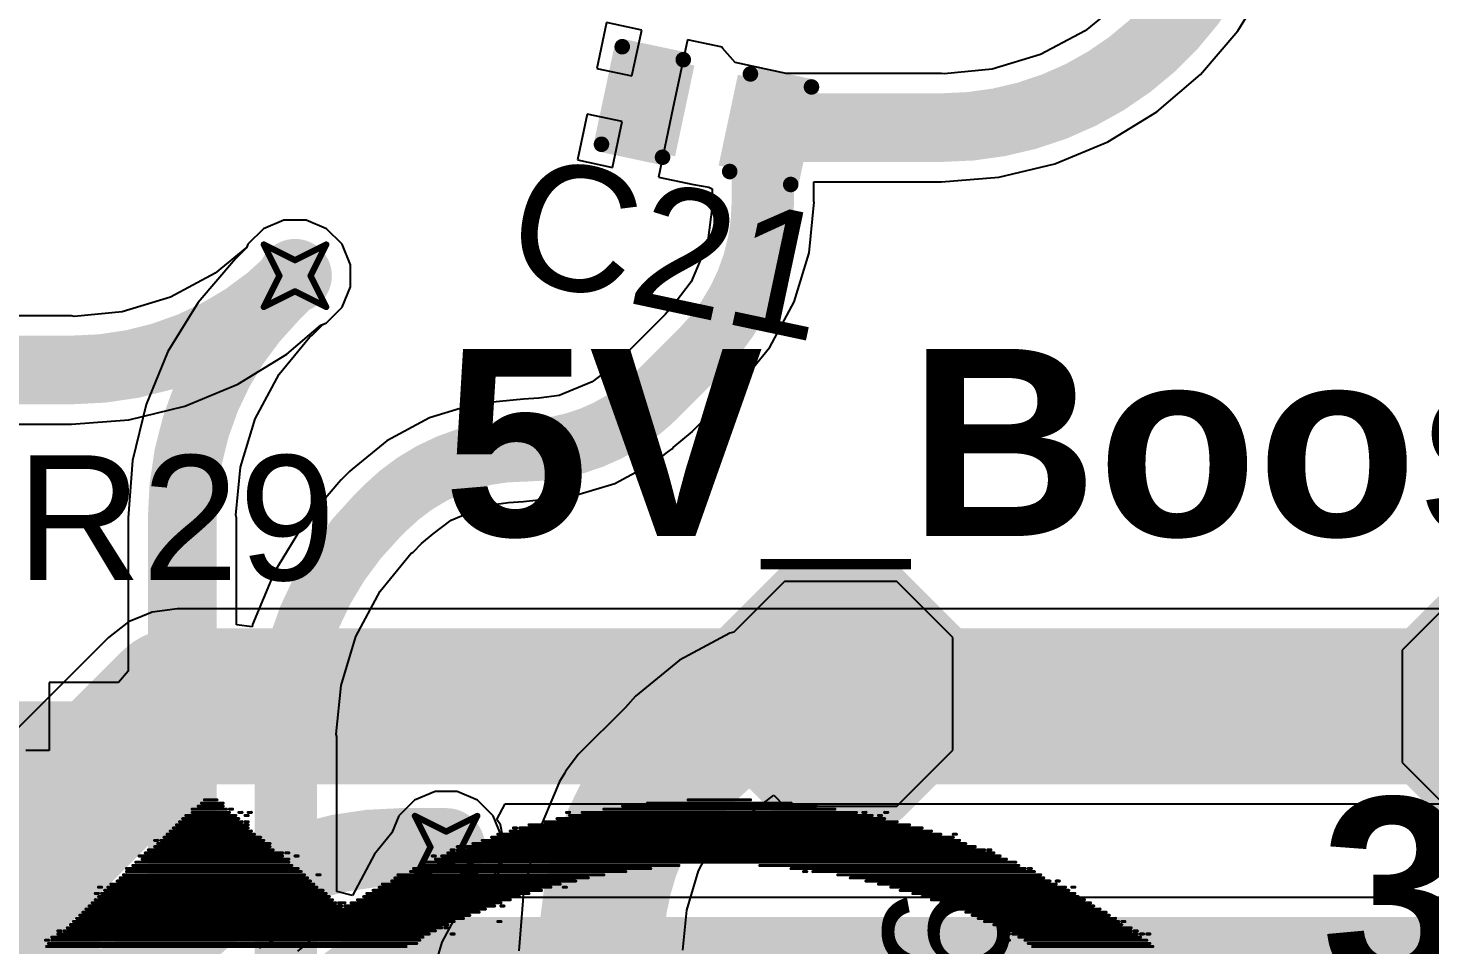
# Model space of a CAD drawing. Header units: inches. Extents: x -5 to 426, y -53 to 116.
# Drawn here: x 26.72 to 38.13, y -3.6 to 3.87 of the extents above; entities that cross this region are included whole.
import ezdxf

# ---------------------------------------------------------------- set-up
doc = ezdxf.new("R2010")
doc.units = ezdxf.units.IN
for name, color, linetype in [('Board Outline', 216, 'Continuous'), ('Bottom Layer', 5, 'Continuous'), ('Bottom Overlay', 54, 'Continuous'), ('Drill Drawing', 1, 'Continuous'), ('Top Layer', 1, 'Continuous'), ('Top Overlay', 2, 'Continuous'), ('Top Paste', 8, 'Continuous'), ('Top Solder', 216, 'Continuous'), ('Via Holes', 16, 'Continuous')]:
    doc.layers.add(name, color=color, linetype=linetype)
doc.styles.add('Arial', font='', dxfattribs={"height": 0.2})
doc.styles.add('Arial_Bold', font='', dxfattribs={"height": 0.2})
doc.styles.get('Arial').set_extended_font_data('Arial')
doc.styles.get('Arial_Bold').set_extended_font_data('Arial', bold=True)

# ---------------------------------------------------------------- blocks, each defined once
blk = doc.blocks.new('T__________47')
at = {"layer": 'Top Layer'}
blk.add_hatch(color=1, dxfattribs=at).paths.add_polyline_path([(0.381, 0.762), (-0.381, 0.762), (-0.762, 0.381), (-0.762, -0.381), (-0.381, -0.762), (0.381, -0.762), (0.762, -0.381), (0.762, 0.381)])
at = {"layer": 'Top Paste'}
blk.add_hatch(color=8, dxfattribs=at).paths.add_polyline_path([(0.381, 0.762), (-0.381, 0.762), (-0.762, 0.381), (-0.762, -0.381), (-0.381, -0.762), (0.381, -0.762), (0.762, -0.381), (0.762, 0.381)])
at = {"layer": 'Top Solder'}
blk.add_hatch(color=216, dxfattribs=at).paths.add_polyline_path([(0.432, 0.864), (-0.432, 0.864), (-0.864, 0.432), (-0.864, -0.432), (-0.432, -0.864), (0.432, -0.864), (0.864, -0.432), (0.864, 0.432)])
at = {"layer": 'Top Overlay', "const_width": 0.2}
for points in [[(-0.94, 0.432), (-0.432, 0.94)], [(0.432, 0.94), (-0.432, 0.94)], [(0.432, 0.94), (-0.432, 0.94)], [(0.94, 0.432), (0.432, 0.94)], [(-0.94, -0.432), (-0.94, 0.432)], [(0.94, -0.432), (0.94, 0.432)], [(-0.432, -0.94), (-0.94, -0.432)], [(0.432, -0.94), (0.94, -0.432)], [(0.432, -0.94), (-0.432, -0.94)], [(0.432, -0.94), (-0.432, -0.94)]]:
    blk.add_lwpolyline(points, dxfattribs=at)
at = {"layer": 'Top Overlay', "const_width": 0.1}
for points in [[(-0.482, 0.94, 1), (-0.382, 0.94, 1)], [(-0.482, 0.94, 1), (-0.382, 0.94, 1)], [(-0.482, 0.94, 1), (-0.382, 0.94, 1)], [(0.382, 0.94, 1), (0.482, 0.94, 1)], [(0.382, 0.94, 1), (0.482, 0.94, 1)], [(0.382, 0.94, 1), (0.482, 0.94, 1)], [(-0.99, 0.432, 1), (-0.89, 0.432, 1)], [(-0.99, 0.432, 1), (-0.89, 0.432, 1)], [(0.89, 0.432, 1), (0.99, 0.432, 1)], [(0.89, 0.432, 1), (0.99, 0.432, 1)], [(-0.99, -0.432, 1), (-0.89, -0.432, 1)], [(-0.99, -0.432, 1), (-0.89, -0.432, 1)], [(0.89, -0.432, 1), (0.99, -0.432, 1)], [(0.89, -0.432, 1), (0.99, -0.432, 1)], [(-0.482, -0.94, 1), (-0.382, -0.94, 1)], [(-0.482, -0.94, 1), (-0.382, -0.94, 1)], [(-0.482, -0.94, 1), (-0.382, -0.94, 1)], [(0.382, -0.94, 1), (0.482, -0.94, 1)], [(0.382, -0.94, 1), (0.482, -0.94, 1)], [(0.382, -0.94, 1), (0.482, -0.94, 1)]]:
    blk.add_lwpolyline(points, format="xyb", close=True, dxfattribs=at)
blk = doc.blocks.new('T__________57')
at = {"layer": 'Top Layer'}
blk.add_hatch(color=1, dxfattribs=at).paths.add_polyline_path([(0.381, 0.762), (-0.381, 0.762), (-0.762, 0.381), (-0.762, -0.381), (-0.381, -0.762), (0.381, -0.762), (0.762, -0.381), (0.762, 0.381)])
at = {"layer": 'Top Paste'}
blk.add_hatch(color=8, dxfattribs=at).paths.add_polyline_path([(0.381, 0.762), (-0.381, 0.762), (-0.762, 0.381), (-0.762, -0.381), (-0.381, -0.762), (0.381, -0.762), (0.762, -0.381), (0.762, 0.381)])
at = {"layer": 'Top Solder'}
blk.add_hatch(color=216, dxfattribs=at).paths.add_polyline_path([(0.432, 0.864), (-0.432, 0.864), (-0.864, 0.432), (-0.864, -0.432), (-0.432, -0.864), (0.432, -0.864), (0.864, -0.432), (0.864, 0.432)])
at = {"layer": 'Top Overlay', "const_width": 0.2}
for points in [[(-0.94, 0.432), (-0.432, 0.94)], [(0.432, 0.94), (-0.432, 0.94)], [(0.432, 0.94), (-0.432, 0.94)], [(0.94, 0.432), (0.432, 0.94)], [(-0.94, -0.432), (-0.94, 0.432)], [(0.94, -0.432), (0.94, 0.432)], [(-0.432, -0.94), (-0.94, -0.432)], [(0.432, -0.94), (0.94, -0.432)], [(0.432, -0.94), (-0.432, -0.94)], [(0.432, -0.94), (-0.432, -0.94)]]:
    blk.add_lwpolyline(points, dxfattribs=at)
at = {"layer": 'Top Overlay', "const_width": 0.1}
for points in [[(-0.482, 0.94, 1), (-0.382, 0.94, 1)], [(-0.482, 0.94, 1), (-0.382, 0.94, 1)], [(-0.482, 0.94, 1), (-0.382, 0.94, 1)], [(0.382, 0.94, 1), (0.482, 0.94, 1)], [(0.382, 0.94, 1), (0.482, 0.94, 1)], [(0.382, 0.94, 1), (0.482, 0.94, 1)], [(-0.99, 0.432, 1), (-0.89, 0.432, 1)], [(-0.99, 0.432, 1), (-0.89, 0.432, 1)], [(0.89, 0.432, 1), (0.99, 0.432, 1)], [(0.89, 0.432, 1), (0.99, 0.432, 1)], [(-0.99, -0.432, 1), (-0.89, -0.432, 1)], [(-0.99, -0.432, 1), (-0.89, -0.432, 1)], [(0.89, -0.432, 1), (0.99, -0.432, 1)], [(0.89, -0.432, 1), (0.99, -0.432, 1)], [(-0.482, -0.94, 1), (-0.382, -0.94, 1)], [(-0.482, -0.94, 1), (-0.382, -0.94, 1)], [(-0.482, -0.94, 1), (-0.382, -0.94, 1)], [(0.382, -0.94, 1), (0.482, -0.94, 1)], [(0.382, -0.94, 1), (0.482, -0.94, 1)], [(0.382, -0.94, 1), (0.482, -0.94, 1)]]:
    blk.add_lwpolyline(points, format="xyb", close=True, dxfattribs=at)
blk = doc.blocks.new('TSOT_23_6_73')
at = {"layer": 'Top Layer'}
for points in [[(-1.7, 1.25), (-0.7, 1.25), (-0.7, 0.65), (-1.7, 0.65)], [(0.7, 1.25), (1.7, 1.25), (1.7, 0.65), (0.7, 0.65)], [(-1.7, 0.3), (-0.7, 0.3), (-0.7, -0.3), (-1.7, -0.3)], [(0.7, 0.3), (1.7, 0.3), (1.7, -0.3), (0.7, -0.3)], [(-1.7, -0.65), (-0.7, -0.65), (-0.7, -1.25), (-1.7, -1.25)], [(0.7, -0.65), (1.7, -0.65), (1.7, -1.25), (0.7, -1.25)]]:
    blk.add_hatch(color=1, dxfattribs=at).paths.add_polyline_path(points)
at = {"layer": 'Top Paste'}
for points in [[(-1.7, 1.25), (-0.7, 1.25), (-0.7, 0.65), (-1.7, 0.65)], [(0.7, 1.25), (1.7, 1.25), (1.7, 0.65), (0.7, 0.65)], [(-1.7, 0.3), (-0.7, 0.3), (-0.7, -0.3), (-1.7, -0.3)], [(0.7, 0.3), (1.7, 0.3), (1.7, -0.3), (0.7, -0.3)], [(-1.7, -0.65), (-0.7, -0.65), (-0.7, -1.25), (-1.7, -1.25)], [(0.7, -0.65), (1.7, -0.65), (1.7, -1.25), (0.7, -1.25)]]:
    blk.add_hatch(color=8, dxfattribs=at).paths.add_polyline_path(points)
at = {"layer": 'Top Solder'}
for points in [[(-1.802, 1.352), (-0.598, 1.352), (-0.598, 0.548), (-1.802, 0.548)], [(0.598, 1.352), (1.802, 1.352), (1.802, 0.548), (0.598, 0.548)], [(-1.802, 0.402), (-0.598, 0.402), (-0.598, -0.402), (-1.802, -0.402)], [(0.598, 0.402), (1.802, 0.402), (1.802, -0.402), (0.598, -0.402)], [(-1.802, -0.548), (-0.598, -0.548), (-0.598, -1.352), (-1.802, -1.352)], [(0.598, -0.548), (1.802, -0.548), (1.802, -1.352), (0.598, -1.352)]]:
    blk.add_hatch(color=216, dxfattribs=at).paths.add_polyline_path(points)
at = {"layer": 'Top Overlay', "const_width": 0.127}
for points in [[(-0.864, 1.499), (-0.864, 1.372)], [(0.864, 1.499), (-0.864, 1.499)], [(0.864, 1.499), (0.864, 1.372)], [(-1.854, 0.965), (-1.981, 1.092)], [(-1.981, 1.092), (-1.981, 0.838)], [(-1.854, 0.965), (-1.981, 0.838)], [(-0.864, -1.372), (-0.864, -1.499)], [(0.864, -1.372), (0.864, -1.499)], [(0.864, -1.499), (-0.864, -1.499)]]:
    blk.add_lwpolyline(points, dxfattribs=at)
at = {"layer": 'Top Overlay', "const_width": 0.0635}
for points in [[(-0.895, 1.499, 1), (-0.832, 1.499, 1)], [(-0.895, 1.499, 1), (-0.832, 1.499, 1)], [(0.832, 1.499, 1), (0.895, 1.499, 1)], [(0.832, 1.499, 1), (0.895, 1.499, 1)], [(-0.895, 1.372, 1), (-0.832, 1.372, 1)], [(0.832, 1.372, 1), (0.895, 1.372, 1)], [(-2.013, 1.092, 1), (-1.949, 1.092, 1)], [(-2.013, 1.092, 1), (-1.949, 1.092, 1)], [(-1.886, 0.965, 1), (-1.822, 0.965, 1)], [(-1.886, 0.965, 1), (-1.822, 0.965, 1)], [(-2.013, 0.838, 1), (-1.949, 0.838, 1)], [(-2.013, 0.838, 1), (-1.949, 0.838, 1)], [(-0.895, -1.372, 1), (-0.832, -1.372, 1)], [(0.832, -1.372, 1), (0.895, -1.372, 1)], [(-0.895, -1.499, 1), (-0.832, -1.499, 1)], [(-0.895, -1.499, 1), (-0.832, -1.499, 1)], [(0.832, -1.499, 1), (0.895, -1.499, 1)], [(0.832, -1.499, 1), (0.895, -1.499, 1)]]:
    blk.add_lwpolyline(points, format="xyb", close=True, dxfattribs=at)
blk = doc.blocks.new('C___0402_100')
at = {"layer": 'Top Layer'}
for points in [[(-0.699, -0.318), (-0.699, 0.317), (-0.241, 0.317), (-0.241, -0.318)], [(0.241, -0.318), (0.241, 0.317), (0.699, 0.317), (0.699, -0.318)]]:
    blk.add_hatch(color=1, dxfattribs=at).paths.add_polyline_path(points)
at = {"layer": 'Top Paste'}
for points in [[(-0.699, -0.318), (-0.699, 0.317), (-0.241, 0.317), (-0.241, -0.318)], [(0.241, -0.318), (0.241, 0.317), (0.699, 0.317), (0.699, -0.318)]]:
    blk.add_hatch(color=8, dxfattribs=at).paths.add_polyline_path(points)
at = {"layer": 'Top Solder'}
for points in [[(-0.759, -0.378), (-0.759, 0.377), (-0.181, 0.377), (-0.181, -0.378)], [(0.181, -0.378), (0.181, 0.377), (0.759, 0.377), (0.759, -0.378)]]:
    blk.add_hatch(color=216, dxfattribs=at).paths.add_polyline_path(points)
at = {"layer": 'Top Overlay', "const_width": 0.127}
for points in [[(-0.787, 0.406), (-0.787, -0.406)], [(-0.279, 0.406), (-0.787, 0.406)], [(0.787, 0.406), (0.279, 0.406)], [(0.787, 0.406), (0.787, -0.406)], [(-0.279, -0.406), (-0.787, -0.406)], [(0.787, -0.406), (0.279, -0.406)]]:
    blk.add_lwpolyline(points, dxfattribs=at)
at = {"layer": 'Top Overlay', "const_width": 0.0635}
for points in [[(-0.819, 0.406, 1), (-0.756, 0.406, 1)], [(-0.819, 0.406, 1), (-0.756, 0.406, 1)], [(-0.311, 0.406, 1), (-0.248, 0.406, 1)], [(0.248, 0.406, 1), (0.311, 0.406, 1)], [(0.756, 0.406, 1), (0.819, 0.406, 1)], [(0.756, 0.406, 1), (0.819, 0.406, 1)], [(-0.819, -0.406, 1), (-0.756, -0.406, 1)], [(-0.819, -0.406, 1), (-0.756, -0.406, 1)], [(-0.311, -0.406, 1), (-0.248, -0.406, 1)], [(0.248, -0.406, 1), (0.311, -0.406, 1)], [(0.756, -0.406, 1), (0.819, -0.406, 1)], [(0.756, -0.406, 1), (0.819, -0.406, 1)]]:
    blk.add_lwpolyline(points, format="xyb", close=True, dxfattribs=at)

msp = doc.modelspace()

# ---------------------------------------------------------------- hatches: boundary and pattern name
at = {"layer": 'Bottom Layer'}
h = msp.add_hatch(color=5, dxfattribs=at)
edge = h.paths.add_edge_path()
edge.add_arc((28.89, 1.853), 0.3, 0, 360)
h = msp.add_hatch(color=5, dxfattribs=at)
edge = h.paths.add_edge_path()
edge.add_arc((30.12, -2.799), 0.3, 0, 360)
at = {"layer": 'Top Layer'}
h = msp.add_hatch(color=1, dxfattribs=at)
edge = h.paths.add_edge_path()
edge.add_arc((28.89, 1.853), 0.3, 0, 360)
msp.add_hatch(color=1, dxfattribs=at).paths.add_polyline_path([(26.198, -3.263), (27.198, -3.263), (27.198, -1.713), (26.198, -1.713)])
h = msp.add_hatch(color=1, dxfattribs=at)
edge = h.paths.add_edge_path()
edge.add_arc((30.12, -2.799), 0.3, 0, 360)
at = {"layer": 'Via Holes'}
h = msp.add_hatch(color=7, dxfattribs=at)
edge = h.paths.add_edge_path()
edge.add_arc((28.89, 1.853), 0.15, 0, 360)
h = msp.add_hatch(color=7, dxfattribs=at)
edge = h.paths.add_edge_path()
edge.add_arc((30.12, -2.799), 0.15, 0, 360)

# ---------------------------------------------------------------- linework, layer by layer
at = {"layer": 'Board Outline', "const_width": 0.254}
msp.add_lwpolyline([(49.772, 6.348, -1.144567), (-0.298, -38.441)], format="xyb", dxfattribs=at)
at = {"layer": 'Bottom Layer'}
for p, q in [((28.8, 2.305), (28.634, 2.236)), ((28.98, 2.305), (28.8, 2.305)), ((29.146, 2.236), (28.98, 2.305)), ((28.634, 2.236), (28.507, 2.109)), ((29.274, 2.109), (29.146, 2.236)), ((28.497, 2.085), (28.241, 1.875)), ((28.507, 2.109), (28.497, 2.085)), ((29.342, 1.943), (29.274, 2.109)), ((29.342, 1.763), (29.342, 1.943)), ((28.241, 1.875), (27.877, 1.68)), ((29.274, 1.597), (29.342, 1.763)), ((27.877, 1.68), (27.482, 1.56)), ((27.071, 1.526), (19.257, 1.526)), ((27.091, 1.522), (27.071, 1.526)), ((27.482, 1.56), (27.091, 1.522)), ((29.146, 1.469), (29.274, 1.597)), ((28.823, 1.214), (29.099, 1.45)), ((29.099, 1.45), (29.146, 1.469)), ((28.424, 0.97), (28.823, 1.214)), ((27.992, 0.791), (28.424, 0.97)), ((27.537, 0.681), (27.992, 0.791)), ((19.257, 0.645), (27.071, 0.645)), ((27.071, 0.645), (27.537, 0.681)), ((27.071, 0.645), (27.071, 0.645)), ((27.727, -0.885), (27.648, -0.918)), ((27.83, -0.872), (27.727, -0.885)), ((27.932, -0.858), (27.83, -0.872)), ((27.933, -0.858), (27.932, -0.858)), ((41.051, -0.858), (27.933, -0.858)), ((27.535, -0.964), (27.371, -1.091)), ((27.648, -0.918), (27.535, -0.964)), ((27.371, -1.091), (21.736, -6.725)), ((27.371, -1.091), (27.371, -1.091)), ((30.534, -2.573), (30.602, -2.446)), ((30.602, -2.446), (40.722, -2.446)), ((30.563, -2.616), (30.534, -2.573)), ((30.599, -2.799), (30.563, -2.616)), ((30.563, -2.983), (30.599, -2.799)), ((30.496, -3.082), (30.563, -2.983)), ((30.563, -3.209), (30.496, -3.082)), ((39.79, -3.209), (30.563, -3.209)), ((28.958, -3.429), (28.988, -3.42)), ((28.988, -3.42), (29.049, -3.534)), ((28.6, -3.62), (28.958, -3.429)), ((29.049, -3.534), (28.911, -3.647))]:
    msp.add_line(p, q, dxfattribs=at)
for points, const_width in [([(28.867, 1.83, -0.198912), (27.071, 1.086)], 0.559), ([(27.953, -3.543, -0.198912), (29.749, -2.799)], 0.635), ([(29.159, -3.895, -0.198912), (29.97, -3.559)], 0.381)]:
    msp.add_lwpolyline(points, format="xyb", dxfattribs=dict(at, const_width=const_width))
for points, const_width in [([(28.867, 1.83), (28.89, 1.853)], 0.559), ([(19.257, 1.086), (27.071, 1.086)], 0.559), ([(22.065, -7.52), (27.932, -1.652)], 1.27), ([(27.932, -1.652), (38.818, -1.652)], 1.27), ([(29.749, -2.799), (29.749, -2.799)], 0.635), ([(29.749, -2.799), (30.12, -2.799)], 0.635), ([(20.301, -11.195), (27.953, -3.543)], 0.635), ([(29.97, -3.559), (39.79, -3.559)], 0.381)]:
    msp.add_lwpolyline(points, dxfattribs=dict(at, const_width=const_width))
for points, const_width in [([(28.727, 1.83, 1), (29.007, 1.83, 1)], 0.279), ([(28.727, 1.83, 1), (29.007, 1.83, 1)], 0.279), ([(28.75, 1.853, 1), (29.03, 1.853, 1)], 0.279), ([(26.931, 1.086, 1), (27.21, 1.086, 1)], 0.279), ([(26.931, 1.086, 1), (27.21, 1.086, 1)], 0.279), ([(27.615, -1.652, 1), (28.25, -1.652, 1)], 0.635), ([(27.615, -1.652, 1), (28.25, -1.652, 1)], 0.635), ([(29.59, -2.799, 1), (29.908, -2.799, 1)], 0.318), ([(29.59, -2.799, 1), (29.908, -2.799, 1)], 0.318), ([(29.59, -2.799, 1), (29.908, -2.799, 1)], 0.318), ([(29.59, -2.799, 1), (29.908, -2.799, 1)], 0.318), ([(29.961, -2.799, 1), (30.279, -2.799, 1)], 0.318), ([(27.794, -3.543, 1), (28.111, -3.543, 1)], 0.318), ([(27.794, -3.543, 1), (28.111, -3.543, 1)], 0.318), ([(29.874, -3.559, 1), (30.065, -3.559, 1)], 0.191), ([(29.874, -3.559, 1), (30.065, -3.559, 1)], 0.191)]:
    msp.add_lwpolyline(points, format="xyb", close=True, dxfattribs=dict(at, const_width=const_width))
at = {"layer": 'Bottom Overlay', "const_width": 0.0254}
for points in [[(28.052, -2.49), (28.331, -2.49)], [(28.052, -2.516), (28.357, -2.516)], [(28.103, -2.465), (28.306, -2.465)], [(28.128, -2.44), (28.306, -2.44)], [(28.153, -2.414), (28.255, -2.414)], [(28.357, -2.49), (28.382, -2.49)], [(28.433, -2.516), (28.458, -2.516)], [(28.509, -2.516), (28.534, -2.516)], [(31.1, -2.516), (31.125, -2.516)], [(31.227, -2.516), (33.462, -2.516)], [(31.405, -2.49), (33.284, -2.49)], [(31.557, -2.465), (33.132, -2.465)], [(31.76, -2.44), (32.929, -2.44)], [(32.09, -2.414), (32.598, -2.414)], [(33.513, -2.516), (33.538, -2.516)], [(33.691, -2.516), (33.716, -2.516)], [(27.925, -2.617), (28.509, -2.617)], [(27.95, -2.592), (28.458, -2.592)], [(27.976, -2.567), (28.433, -2.567)], [(28.001, -2.541), (28.407, -2.541)], [(28.484, -2.541), (28.509, -2.541)], [(28.484, -2.592), (28.509, -2.592)], [(30.795, -2.617), (33.894, -2.617)], [(30.922, -2.592), (33.792, -2.592)], [(31.024, -2.567), (33.691, -2.567)], [(31.125, -2.541), (33.589, -2.541)], [(33.64, -2.541), (33.665, -2.541)], [(27.747, -2.744), (27.772, -2.744)], [(27.798, -2.744), (28.636, -2.744)], [(27.823, -2.719), (28.611, -2.719)], [(27.849, -2.694), (28.56, -2.694)], [(27.874, -2.668), (28.534, -2.668)], [(27.899, -2.643), (28.509, -2.643)], [(30.414, -2.744), (34.3, -2.744)], [(30.49, -2.719), (34.249, -2.719)], [(30.541, -2.694), (34.148, -2.694)], [(30.643, -2.668), (34.072, -2.668)], [(30.668, -2.643), (30.693, -2.643)], [(30.719, -2.643), (33.995, -2.643)], [(34.249, -2.694), (34.275, -2.694)], [(27.671, -2.846), (28.788, -2.846)], [(27.696, -2.821), (28.712, -2.821)], [(27.747, -2.795), (28.687, -2.795)], [(27.772, -2.77), (28.687, -2.77)], [(28.814, -2.846), (28.839, -2.846)], [(30.135, -2.846), (34.58, -2.846)], [(30.16, -2.821), (30.185, -2.821)], [(30.211, -2.795), (30.236, -2.795)], [(30.211, -2.821), (34.503, -2.821)], [(30.287, -2.795), (34.427, -2.795)], [(30.338, -2.77), (34.351, -2.77)], [(34.529, -2.821), (34.554, -2.821)], [(27.518, -2.973), (28.915, -2.973)], [(27.569, -2.948), (28.865, -2.948)], [(27.595, -2.922), (28.839, -2.922)], [(27.62, -2.871), (28.788, -2.871)], [(27.645, -2.897), (28.839, -2.897)], [(28.89, -2.871), (28.915, -2.871)], [(29.855, -2.973), (31.786, -2.973)], [(29.931, -2.948), (32.014, -2.948)], [(29.957, -2.922), (34.757, -2.922)], [(30.008, -2.871), (30.033, -2.871)], [(30.033, -2.897), (34.681, -2.897)], [(30.084, -2.871), (34.63, -2.871)], [(32.675, -2.948), (34.783, -2.948)], [(32.929, -2.973), (34.834, -2.973)], [(34.859, -2.973), (34.884, -2.973)], [(27.442, -3.075), (29.017, -3.075)], [(27.468, -3.049), (28.992, -3.049)], [(27.493, -3.024), (28.966, -3.024)], [(27.518, -2.998), (28.941, -2.998)], [(29.068, -3.024), (29.093, -3.024)], [(29.677, -3.075), (31.176, -3.075)], [(29.703, -3.049), (31.278, -3.049)], [(29.728, -3.024), (31.405, -3.024)], [(29.83, -2.998), (31.582, -2.998)], [(33.03, -2.998), (33.056, -2.998)], [(33.106, -2.998), (34.91, -2.998)], [(33.31, -3.024), (34.961, -3.024)], [(33.411, -3.049), (34.986, -3.049)], [(33.538, -3.075), (35.037, -3.075)], [(35.088, -3.075), (35.113, -3.075)], [(27.264, -3.176), (27.29, -3.176)], [(27.29, -3.125), (27.315, -3.125)], [(27.29, -3.202), (29.169, -3.202)], [(27.315, -3.176), (29.144, -3.176)], [(27.341, -3.151), (29.119, -3.151)], [(27.366, -3.125), (29.068, -3.125)], [(27.391, -3.1), (29.042, -3.1)], [(29.449, -3.202), (30.719, -3.202)], [(29.474, -3.176), (30.795, -3.176)], [(29.525, -3.151), (30.897, -3.151)], [(29.576, -3.125), (30.973, -3.125)], [(29.601, -3.1), (31.049, -3.1)], [(31.074, -3.125), (31.1, -3.125)], [(33.64, -3.1), (35.088, -3.1)], [(33.741, -3.125), (35.164, -3.125)], [(33.818, -3.151), (35.189, -3.151)], [(33.919, -3.176), (35.24, -3.176)], [(33.995, -3.202), (35.265, -3.202)], [(35.215, -3.125), (35.24, -3.125)], [(27.188, -3.303), (30.439, -3.303)], [(27.214, -3.278), (29.271, -3.278)], [(27.239, -3.252), (29.22, -3.252)], [(27.264, -3.227), (29.195, -3.227)], [(29.246, -3.252), (29.296, -3.252)], [(29.296, -3.278), (30.516, -3.278)], [(29.347, -3.252), (30.566, -3.252)], [(29.398, -3.227), (30.643, -3.227)], [(30.566, -3.278), (30.592, -3.278)], [(34.072, -3.227), (35.316, -3.227)], [(34.148, -3.252), (35.367, -3.252)], [(34.199, -3.278), (35.392, -3.278)], [(34.275, -3.303), (35.443, -3.303)], [(27.061, -3.43), (30.135, -3.43)], [(27.087, -3.405), (30.185, -3.405)], [(27.112, -3.379), (30.262, -3.379)], [(27.137, -3.354), (30.312, -3.354)], [(27.163, -3.329), (30.389, -3.329)], [(30.541, -3.405), (30.566, -3.405)], [(34.351, -3.329), (35.494, -3.329)], [(34.402, -3.354), (35.519, -3.354)], [(34.453, -3.379), (35.57, -3.379)], [(34.503, -3.405), (35.596, -3.405)], [(34.58, -3.43), (35.621, -3.43)], [(35.621, -3.405), (35.646, -3.405)], [(26.909, -3.532), (29.931, -3.532)], [(26.96, -3.481), (26.985, -3.481)], [(26.96, -3.506), (29.982, -3.506)], [(27.01, -3.481), (30.033, -3.481)], [(27.036, -3.456), (30.084, -3.456)], [(30.109, -3.456), (30.135, -3.456)], [(30.16, -3.506), (30.185, -3.506)], [(34.63, -3.456), (35.697, -3.456)], [(34.681, -3.481), (35.697, -3.481)], [(34.681, -3.506), (34.707, -3.506)], [(34.732, -3.506), (35.748, -3.506)], [(34.783, -3.532), (35.773, -3.532)], [(35.723, -3.481), (35.748, -3.481)], [(35.773, -3.506), (35.799, -3.506)], [(35.824, -3.506), (35.85, -3.506)], [(26.858, -3.557), (26.883, -3.557)], [(26.858, -3.608), (29.804, -3.608)], [(26.883, -3.583), (29.881, -3.583)], [(26.909, -3.557), (29.906, -3.557)], [(34.681, -3.557), (34.707, -3.557)], [(34.834, -3.557), (35.824, -3.557)], [(34.859, -3.583), (35.85, -3.583)], [(34.884, -3.608), (35.875, -3.608)]]:
    msp.add_lwpolyline(points, dxfattribs=at)
at = {"layer": 'Bottom Overlay', "const_width": 0.0127}
for points in [[(28.046, -2.49, 1), (28.058, -2.49, 1)], [(28.046, -2.516, 1), (28.058, -2.516, 1)], [(28.096, -2.465, 1), (28.109, -2.465, 1)], [(28.122, -2.44, 1), (28.134, -2.44, 1)], [(28.147, -2.414, 1), (28.16, -2.414, 1)], [(28.249, -2.414, 1), (28.261, -2.414, 1)], [(28.3, -2.44, 1), (28.312, -2.44, 1)], [(28.3, -2.465, 1), (28.312, -2.465, 1)], [(28.325, -2.49, 1), (28.338, -2.49, 1)], [(28.35, -2.49, 1), (28.363, -2.49, 1)], [(28.35, -2.516, 1), (28.363, -2.516, 1)], [(28.376, -2.49, 1), (28.388, -2.49, 1)], [(28.427, -2.516, 1), (28.439, -2.516, 1)], [(28.452, -2.516, 1), (28.465, -2.516, 1)], [(28.503, -2.516, 1), (28.515, -2.516, 1)], [(28.528, -2.516, 1), (28.541, -2.516, 1)], [(31.094, -2.516, 1), (31.106, -2.516, 1)], [(31.119, -2.516, 1), (31.132, -2.516, 1)], [(31.221, -2.516, 1), (31.233, -2.516, 1)], [(31.398, -2.49, 1), (31.411, -2.49, 1)], [(31.551, -2.465, 1), (31.563, -2.465, 1)], [(31.754, -2.44, 1), (31.767, -2.44, 1)], [(32.084, -2.414, 1), (32.097, -2.414, 1)], [(32.592, -2.414, 1), (32.605, -2.414, 1)], [(32.922, -2.44, 1), (32.935, -2.44, 1)], [(33.126, -2.465, 1), (33.138, -2.465, 1)], [(33.278, -2.49, 1), (33.291, -2.49, 1)], [(33.456, -2.516, 1), (33.468, -2.516, 1)], [(33.507, -2.516, 1), (33.519, -2.516, 1)], [(33.532, -2.516, 1), (33.545, -2.516, 1)], [(33.684, -2.516, 1), (33.697, -2.516, 1)], [(33.71, -2.516, 1), (33.722, -2.516, 1)], [(27.919, -2.617, 1), (27.931, -2.617, 1)], [(27.944, -2.592, 1), (27.957, -2.592, 1)], [(27.969, -2.567, 1), (27.982, -2.567, 1)], [(27.995, -2.541, 1), (28.007, -2.541, 1)], [(28.401, -2.541, 1), (28.414, -2.541, 1)], [(28.427, -2.567, 1), (28.439, -2.567, 1)], [(28.452, -2.592, 1), (28.465, -2.592, 1)], [(28.477, -2.541, 1), (28.49, -2.541, 1)], [(28.477, -2.592, 1), (28.49, -2.592, 1)], [(28.503, -2.541, 1), (28.515, -2.541, 1)], [(28.503, -2.592, 1), (28.515, -2.592, 1)], [(28.503, -2.617, 1), (28.515, -2.617, 1)], [(30.789, -2.617, 1), (30.801, -2.617, 1)], [(30.916, -2.592, 1), (30.928, -2.592, 1)], [(31.017, -2.567, 1), (31.03, -2.567, 1)], [(31.119, -2.541, 1), (31.132, -2.541, 1)], [(33.583, -2.541, 1), (33.595, -2.541, 1)], [(33.634, -2.541, 1), (33.646, -2.541, 1)], [(33.659, -2.541, 1), (33.672, -2.541, 1)], [(33.684, -2.567, 1), (33.697, -2.567, 1)], [(33.786, -2.592, 1), (33.799, -2.592, 1)], [(33.888, -2.617, 1), (33.9, -2.617, 1)], [(27.741, -2.744, 1), (27.753, -2.744, 1)], [(27.766, -2.744, 1), (27.779, -2.744, 1)], [(27.792, -2.744, 1), (27.804, -2.744, 1)], [(27.817, -2.719, 1), (27.83, -2.719, 1)], [(27.842, -2.694, 1), (27.855, -2.694, 1)], [(27.868, -2.668, 1), (27.88, -2.668, 1)], [(27.893, -2.643, 1), (27.906, -2.643, 1)], [(28.503, -2.643, 1), (28.515, -2.643, 1)], [(28.528, -2.668, 1), (28.541, -2.668, 1)], [(28.554, -2.694, 1), (28.566, -2.694, 1)], [(28.604, -2.719, 1), (28.617, -2.719, 1)], [(28.63, -2.744, 1), (28.642, -2.744, 1)], [(30.408, -2.744, 1), (30.42, -2.744, 1)], [(30.484, -2.719, 1), (30.497, -2.719, 1)], [(30.535, -2.694, 1), (30.547, -2.694, 1)], [(30.636, -2.668, 1), (30.649, -2.668, 1)], [(30.662, -2.643, 1), (30.674, -2.643, 1)], [(30.687, -2.643, 1), (30.7, -2.643, 1)], [(30.713, -2.643, 1), (30.725, -2.643, 1)], [(33.989, -2.643, 1), (34.002, -2.643, 1)], [(34.065, -2.668, 1), (34.078, -2.668, 1)], [(34.142, -2.694, 1), (34.154, -2.694, 1)], [(34.243, -2.694, 1), (34.256, -2.694, 1)], [(34.243, -2.719, 1), (34.256, -2.719, 1)], [(34.269, -2.694, 1), (34.281, -2.694, 1)], [(34.294, -2.744, 1), (34.307, -2.744, 1)], [(27.665, -2.846, 1), (27.677, -2.846, 1)], [(27.69, -2.821, 1), (27.703, -2.821, 1)], [(27.741, -2.795, 1), (27.753, -2.795, 1)], [(27.766, -2.77, 1), (27.779, -2.77, 1)], [(28.681, -2.77, 1), (28.693, -2.77, 1)], [(28.681, -2.795, 1), (28.693, -2.795, 1)], [(28.706, -2.821, 1), (28.719, -2.821, 1)], [(28.782, -2.846, 1), (28.795, -2.846, 1)], [(28.808, -2.846, 1), (28.82, -2.846, 1)], [(28.833, -2.846, 1), (28.846, -2.846, 1)], [(30.128, -2.846, 1), (30.141, -2.846, 1)], [(30.154, -2.821, 1), (30.166, -2.821, 1)], [(30.179, -2.821, 1), (30.192, -2.821, 1)], [(30.205, -2.795, 1), (30.217, -2.795, 1)], [(30.205, -2.821, 1), (30.217, -2.821, 1)], [(30.23, -2.795, 1), (30.243, -2.795, 1)], [(30.281, -2.795, 1), (30.293, -2.795, 1)], [(30.332, -2.77, 1), (30.344, -2.77, 1)], [(34.345, -2.77, 1), (34.357, -2.77, 1)], [(34.421, -2.795, 1), (34.434, -2.795, 1)], [(34.497, -2.821, 1), (34.51, -2.821, 1)], [(34.523, -2.821, 1), (34.535, -2.821, 1)], [(34.548, -2.821, 1), (34.561, -2.821, 1)], [(34.573, -2.846, 1), (34.586, -2.846, 1)], [(27.512, -2.973, 1), (27.525, -2.973, 1)], [(27.563, -2.948, 1), (27.576, -2.948, 1)], [(27.588, -2.922, 1), (27.601, -2.922, 1)], [(27.614, -2.871, 1), (27.626, -2.871, 1)], [(27.639, -2.897, 1), (27.652, -2.897, 1)], [(28.782, -2.871, 1), (28.795, -2.871, 1)], [(28.833, -2.897, 1), (28.846, -2.897, 1)], [(28.833, -2.922, 1), (28.846, -2.922, 1)], [(28.858, -2.948, 1), (28.871, -2.948, 1)], [(28.884, -2.871, 1), (28.896, -2.871, 1)], [(28.909, -2.871, 1), (28.922, -2.871, 1)], [(28.909, -2.973, 1), (28.922, -2.973, 1)], [(29.849, -2.973, 1), (29.862, -2.973, 1)], [(29.925, -2.948, 1), (29.938, -2.948, 1)], [(29.951, -2.922, 1), (29.963, -2.922, 1)], [(30.001, -2.871, 1), (30.014, -2.871, 1)], [(30.027, -2.871, 1), (30.039, -2.871, 1)], [(30.027, -2.897, 1), (30.039, -2.897, 1)], [(30.078, -2.871, 1), (30.09, -2.871, 1)], [(31.779, -2.973, 1), (31.792, -2.973, 1)], [(32.008, -2.948, 1), (32.021, -2.948, 1)], [(32.668, -2.948, 1), (32.681, -2.948, 1)], [(32.922, -2.973, 1), (32.935, -2.973, 1)], [(34.624, -2.871, 1), (34.637, -2.871, 1)], [(34.675, -2.897, 1), (34.688, -2.897, 1)], [(34.751, -2.922, 1), (34.764, -2.922, 1)], [(34.777, -2.948, 1), (34.789, -2.948, 1)], [(34.827, -2.973, 1), (34.84, -2.973, 1)], [(34.853, -2.973, 1), (34.865, -2.973, 1)], [(34.878, -2.973, 1), (34.891, -2.973, 1)], [(27.436, -3.075, 1), (27.449, -3.075, 1)], [(27.461, -3.049, 1), (27.474, -3.049, 1)], [(27.487, -3.024, 1), (27.499, -3.024, 1)], [(27.512, -2.998, 1), (27.525, -2.998, 1)], [(28.935, -2.998, 1), (28.947, -2.998, 1)], [(28.96, -3.024, 1), (28.973, -3.024, 1)], [(28.985, -3.049, 1), (28.998, -3.049, 1)], [(29.011, -3.075, 1), (29.023, -3.075, 1)], [(29.062, -3.024, 1), (29.074, -3.024, 1)], [(29.087, -3.024, 1), (29.1, -3.024, 1)], [(29.671, -3.075, 1), (29.684, -3.075, 1)], [(29.697, -3.049, 1), (29.709, -3.049, 1)], [(29.722, -3.024, 1), (29.735, -3.024, 1)], [(29.824, -2.998, 1), (29.836, -2.998, 1)], [(31.17, -3.075, 1), (31.182, -3.075, 1)], [(31.271, -3.049, 1), (31.284, -3.049, 1)], [(31.398, -3.024, 1), (31.411, -3.024, 1)], [(31.576, -2.998, 1), (31.589, -2.998, 1)], [(33.024, -2.998, 1), (33.037, -2.998, 1)], [(33.049, -2.998, 1), (33.062, -2.998, 1)], [(33.1, -2.998, 1), (33.113, -2.998, 1)], [(33.303, -3.024, 1), (33.316, -3.024, 1)], [(33.405, -3.049, 1), (33.418, -3.049, 1)], [(33.532, -3.075, 1), (33.545, -3.075, 1)], [(34.904, -2.998, 1), (34.916, -2.998, 1)], [(34.954, -3.024, 1), (34.967, -3.024, 1)], [(34.98, -3.049, 1), (34.992, -3.049, 1)], [(35.031, -3.075, 1), (35.043, -3.075, 1)], [(35.081, -3.075, 1), (35.094, -3.075, 1)], [(35.107, -3.075, 1), (35.119, -3.075, 1)], [(27.258, -3.176, 1), (27.271, -3.176, 1)], [(27.284, -3.125, 1), (27.296, -3.125, 1)], [(27.284, -3.176, 1), (27.296, -3.176, 1)], [(27.284, -3.202, 1), (27.296, -3.202, 1)], [(27.309, -3.125, 1), (27.322, -3.125, 1)], [(27.309, -3.176, 1), (27.322, -3.176, 1)], [(27.334, -3.151, 1), (27.347, -3.151, 1)], [(27.36, -3.125, 1), (27.372, -3.125, 1)], [(27.385, -3.1, 1), (27.398, -3.1, 1)], [(29.036, -3.1, 1), (29.049, -3.1, 1)], [(29.062, -3.125, 1), (29.074, -3.125, 1)], [(29.112, -3.151, 1), (29.125, -3.151, 1)], [(29.138, -3.176, 1), (29.15, -3.176, 1)], [(29.163, -3.202, 1), (29.176, -3.202, 1)], [(29.443, -3.202, 1), (29.455, -3.202, 1)], [(29.468, -3.176, 1), (29.481, -3.176, 1)], [(29.519, -3.151, 1), (29.531, -3.151, 1)], [(29.57, -3.125, 1), (29.582, -3.125, 1)], [(29.595, -3.1, 1), (29.608, -3.1, 1)], [(30.713, -3.202, 1), (30.725, -3.202, 1)], [(30.789, -3.176, 1), (30.801, -3.176, 1)], [(30.89, -3.151, 1), (30.903, -3.151, 1)], [(30.967, -3.125, 1), (30.979, -3.125, 1)], [(31.043, -3.1, 1), (31.055, -3.1, 1)], [(31.068, -3.125, 1), (31.081, -3.125, 1)], [(31.094, -3.125, 1), (31.106, -3.125, 1)], [(33.634, -3.1, 1), (33.646, -3.1, 1)], [(33.735, -3.125, 1), (33.748, -3.125, 1)], [(33.811, -3.151, 1), (33.824, -3.151, 1)], [(33.913, -3.176, 1), (33.926, -3.176, 1)], [(33.989, -3.202, 1), (34.002, -3.202, 1)], [(35.081, -3.1, 1), (35.094, -3.1, 1)], [(35.158, -3.125, 1), (35.17, -3.125, 1)], [(35.183, -3.151, 1), (35.196, -3.151, 1)], [(35.208, -3.125, 1), (35.221, -3.125, 1)], [(35.234, -3.125, 1), (35.246, -3.125, 1)], [(35.234, -3.176, 1), (35.246, -3.176, 1)], [(35.259, -3.202, 1), (35.272, -3.202, 1)], [(27.182, -3.303, 1), (27.195, -3.303, 1)], [(27.207, -3.278, 1), (27.22, -3.278, 1)], [(27.233, -3.252, 1), (27.245, -3.252, 1)], [(27.258, -3.227, 1), (27.271, -3.227, 1)], [(29.189, -3.227, 1), (29.201, -3.227, 1)], [(29.214, -3.252, 1), (29.227, -3.252, 1)], [(29.239, -3.252, 1), (29.252, -3.252, 1)], [(29.265, -3.278, 1), (29.277, -3.278, 1)], [(29.29, -3.252, 1), (29.303, -3.252, 1)], [(29.29, -3.278, 1), (29.303, -3.278, 1)], [(29.341, -3.252, 1), (29.354, -3.252, 1)], [(29.392, -3.227, 1), (29.404, -3.227, 1)], [(30.433, -3.303, 1), (30.446, -3.303, 1)], [(30.509, -3.278, 1), (30.522, -3.278, 1)], [(30.56, -3.252, 1), (30.573, -3.252, 1)], [(30.56, -3.278, 1), (30.573, -3.278, 1)], [(30.586, -3.278, 1), (30.598, -3.278, 1)], [(30.636, -3.227, 1), (30.649, -3.227, 1)], [(34.065, -3.227, 1), (34.078, -3.227, 1)], [(34.142, -3.252, 1), (34.154, -3.252, 1)], [(34.192, -3.278, 1), (34.205, -3.278, 1)], [(34.269, -3.303, 1), (34.281, -3.303, 1)], [(35.31, -3.227, 1), (35.323, -3.227, 1)], [(35.361, -3.252, 1), (35.373, -3.252, 1)], [(35.386, -3.278, 1), (35.399, -3.278, 1)], [(35.437, -3.303, 1), (35.45, -3.303, 1)], [(27.055, -3.43, 1), (27.068, -3.43, 1)], [(27.08, -3.405, 1), (27.093, -3.405, 1)], [(27.106, -3.379, 1), (27.118, -3.379, 1)], [(27.131, -3.354, 1), (27.144, -3.354, 1)], [(27.157, -3.329, 1), (27.169, -3.329, 1)], [(30.128, -3.43, 1), (30.141, -3.43, 1)], [(30.179, -3.405, 1), (30.192, -3.405, 1)], [(30.255, -3.379, 1), (30.268, -3.379, 1)], [(30.306, -3.354, 1), (30.319, -3.354, 1)], [(30.382, -3.329, 1), (30.395, -3.329, 1)], [(30.535, -3.405, 1), (30.547, -3.405, 1)], [(30.56, -3.405, 1), (30.573, -3.405, 1)], [(34.345, -3.329, 1), (34.357, -3.329, 1)], [(34.396, -3.354, 1), (34.408, -3.354, 1)], [(34.446, -3.379, 1), (34.459, -3.379, 1)], [(34.497, -3.405, 1), (34.51, -3.405, 1)], [(34.573, -3.43, 1), (34.586, -3.43, 1)], [(35.488, -3.329, 1), (35.5, -3.329, 1)], [(35.513, -3.354, 1), (35.526, -3.354, 1)], [(35.564, -3.379, 1), (35.577, -3.379, 1)], [(35.589, -3.405, 1), (35.602, -3.405, 1)], [(35.615, -3.405, 1), (35.627, -3.405, 1)], [(35.615, -3.43, 1), (35.627, -3.43, 1)], [(35.64, -3.405, 1), (35.653, -3.405, 1)], [(26.903, -3.532, 1), (26.915, -3.532, 1)], [(26.953, -3.481, 1), (26.966, -3.481, 1)], [(26.953, -3.506, 1), (26.966, -3.506, 1)], [(26.979, -3.481, 1), (26.991, -3.481, 1)], [(27.004, -3.481, 1), (27.017, -3.481, 1)], [(27.03, -3.456, 1), (27.042, -3.456, 1)], [(29.925, -3.532, 1), (29.938, -3.532, 1)], [(29.976, -3.506, 1), (29.989, -3.506, 1)], [(30.027, -3.481, 1), (30.039, -3.481, 1)], [(30.078, -3.456, 1), (30.09, -3.456, 1)], [(30.103, -3.456, 1), (30.116, -3.456, 1)], [(30.128, -3.456, 1), (30.141, -3.456, 1)], [(30.154, -3.506, 1), (30.166, -3.506, 1)], [(30.179, -3.506, 1), (30.192, -3.506, 1)], [(34.624, -3.456, 1), (34.637, -3.456, 1)], [(34.675, -3.481, 1), (34.688, -3.481, 1)], [(34.675, -3.506, 1), (34.688, -3.506, 1)], [(34.7, -3.506, 1), (34.713, -3.506, 1)], [(34.726, -3.506, 1), (34.738, -3.506, 1)], [(34.777, -3.532, 1), (34.789, -3.532, 1)], [(35.691, -3.456, 1), (35.704, -3.456, 1)], [(35.691, -3.481, 1), (35.704, -3.481, 1)], [(35.716, -3.481, 1), (35.729, -3.481, 1)], [(35.742, -3.481, 1), (35.754, -3.481, 1)], [(35.742, -3.506, 1), (35.754, -3.506, 1)], [(35.767, -3.506, 1), (35.78, -3.506, 1)], [(35.767, -3.532, 1), (35.78, -3.532, 1)], [(35.793, -3.506, 1), (35.805, -3.506, 1)], [(35.818, -3.506, 1), (35.831, -3.506, 1)], [(35.843, -3.506, 1), (35.856, -3.506, 1)], [(26.852, -3.557, 1), (26.864, -3.557, 1)], [(26.877, -3.557, 1), (26.89, -3.557, 1)], [(26.877, -3.583, 1), (26.89, -3.583, 1)], [(26.903, -3.557, 1), (26.915, -3.557, 1)], [(29.874, -3.583, 1), (29.887, -3.583, 1)], [(29.9, -3.557, 1), (29.912, -3.557, 1)], [(34.675, -3.557, 1), (34.688, -3.557, 1)], [(34.7, -3.557, 1), (34.713, -3.557, 1)], [(34.827, -3.557, 1), (34.84, -3.557, 1)], [(34.853, -3.583, 1), (34.865, -3.583, 1)], [(35.818, -3.557, 1), (35.831, -3.557, 1)], [(35.843, -3.583, 1), (35.856, -3.583, 1)], [(35.869, -3.608, 1), (35.881, -3.608, 1)]]:
    msp.add_lwpolyline(points, format="xyb", close=True, dxfattribs=at)
at = {"layer": 'Drill Drawing', "const_width": 0.0508}
for points in [[(28.636, 2.107), (28.89, 1.98)], [(28.636, 2.107), (28.763, 1.853)], [(28.89, 1.98), (29.144, 2.107)], [(29.017, 1.853), (29.144, 2.107)], [(28.636, 1.599), (28.763, 1.853)], [(29.017, 1.853), (29.144, 1.599)], [(28.636, 1.599), (28.89, 1.726)], [(28.89, 1.726), (29.144, 1.599)], [(29.866, -2.545), (30.12, -2.672)], [(29.866, -2.545), (29.993, -2.799)], [(30.12, -2.672), (30.374, -2.545)], [(30.247, -2.799), (30.374, -2.545)], [(29.866, -3.053), (29.993, -2.799)], [(30.247, -2.799), (30.374, -3.053)], [(29.866, -3.053), (30.12, -2.926)], [(30.12, -2.926), (30.374, -3.053)]]:
    msp.add_lwpolyline(points, dxfattribs=at)
at = {"layer": 'Drill Drawing', "const_width": 0.0254}
for points in [[(28.623, 2.107, 1), (28.649, 2.107, 1)], [(28.623, 2.107, 1), (28.649, 2.107, 1)], [(29.131, 2.107, 1), (29.157, 2.107, 1)], [(29.131, 2.107, 1), (29.157, 2.107, 1)], [(28.877, 1.98, 1), (28.903, 1.98, 1)], [(28.877, 1.98, 1), (28.903, 1.98, 1)], [(28.75, 1.853, 1), (28.776, 1.853, 1)], [(28.75, 1.853, 1), (28.776, 1.853, 1)], [(29.004, 1.853, 1), (29.03, 1.853, 1)], [(29.004, 1.853, 1), (29.03, 1.853, 1)], [(28.877, 1.726, 1), (28.903, 1.726, 1)], [(28.877, 1.726, 1), (28.903, 1.726, 1)], [(28.623, 1.599, 1), (28.649, 1.599, 1)], [(28.623, 1.599, 1), (28.649, 1.599, 1)], [(29.131, 1.599, 1), (29.157, 1.599, 1)], [(29.131, 1.599, 1), (29.157, 1.599, 1)], [(29.853, -2.545, 1), (29.879, -2.545, 1)], [(29.853, -2.545, 1), (29.879, -2.545, 1)], [(30.361, -2.545, 1), (30.387, -2.545, 1)], [(30.361, -2.545, 1), (30.387, -2.545, 1)], [(30.107, -2.672, 1), (30.133, -2.672, 1)], [(30.107, -2.672, 1), (30.133, -2.672, 1)], [(29.98, -2.799, 1), (30.006, -2.799, 1)], [(29.98, -2.799, 1), (30.006, -2.799, 1)], [(30.234, -2.799, 1), (30.26, -2.799, 1)], [(30.234, -2.799, 1), (30.26, -2.799, 1)], [(30.107, -2.926, 1), (30.133, -2.926, 1)], [(30.107, -2.926, 1), (30.133, -2.926, 1)], [(29.853, -3.053, 1), (29.879, -3.053, 1)], [(29.853, -3.053, 1), (29.879, -3.053, 1)], [(30.361, -3.053, 1), (30.387, -3.053, 1)], [(30.361, -3.053, 1), (30.387, -3.053, 1)]]:
    msp.add_lwpolyline(points, format="xyb", close=True, dxfattribs=at)
at = {"layer": 'Top Layer'}
for p, q in [((36.565, 3.847), (36.81, 4.246)), ((35.643, 4.11), (35.324, 3.848)), ((31.427, 3.914), (31.348, 3.541)), ((31.713, 3.853), (31.427, 3.914)), ((31.633, 3.481), (31.713, 3.853)), ((32.085, 3.774), (31.966, 3.215)), ((32.371, 3.713), (32.085, 3.774)), ((35.324, 3.848), (34.96, 3.654)), ((36.262, 3.491), (36.565, 3.847)), ((32.37, 3.707), (32.371, 3.713)), ((32.474, 3.588), (32.37, 3.707)), ((34.96, 3.654), (34.565, 3.534)), ((31.348, 3.541), (31.633, 3.481)), ((32.888, 3.499), (32.474, 3.588)), ((34.154, 3.499), (32.888, 3.499)), ((34.174, 3.496), (34.154, 3.499)), ((34.565, 3.534), (34.174, 3.496)), ((35.906, 3.188), (36.262, 3.491)), ((31.966, 3.215), (31.848, 2.656)), ((31.268, 3.169), (31.189, 2.796)), ((31.554, 3.108), (31.268, 3.169)), ((31.475, 2.735), (31.554, 3.108)), ((35.507, 2.943), (35.906, 3.188)), ((35.075, 2.764), (35.507, 2.943)), ((31.189, 2.796), (31.475, 2.735)), ((34.62, 2.655), (35.075, 2.764)), ((31.848, 2.656), (32.133, 2.595)), ((34.154, 2.618), (34.62, 2.655)), ((32.133, 2.595), (32.133, 2.595)), ((32.133, 2.595), (32.258, 2.573)), ((32.258, 2.573), (32.285, 2.56)), ((32.285, 2.56), (32.285, 2.456)), ((33.114, 2.456), (33.114, 2.619)), ((33.114, 2.619), (34.154, 2.619)), ((34.154, 2.619), (34.154, 2.618)), ((32.289, 2.437), (32.247, 2.119)), ((32.285, 2.456), (32.289, 2.437)), ((33.075, 2.041), (33.116, 2.456)), ((33.116, 2.456), (33.114, 2.456)), ((28.8, 2.305), (28.634, 2.236)), ((28.98, 2.305), (28.8, 2.305)), ((29.146, 2.236), (28.98, 2.305)), ((28.634, 2.236), (28.507, 2.109)), ((29.274, 2.109), (29.146, 2.236)), ((28.494, 2.08), (28.405, 1.991)), ((28.507, 2.109), (28.494, 2.08)), ((29.342, 1.943), (29.274, 2.109)), ((32.247, 2.119), (32.116, 1.804)), ((28.405, 1.991), (28.101, 1.635)), ((28.405, 1.991), (28.405, 1.991)), ((29.342, 1.763), (29.342, 1.943)), ((32.954, 1.641), (33.075, 2.041)), ((29.274, 1.597), (29.342, 1.763)), ((32.116, 1.804), (31.985, 1.632)), ((28.101, 1.635), (27.856, 1.237)), ((31.985, 1.632), (31.904, 1.538)), ((32.757, 1.273), (32.954, 1.641)), ((29.146, 1.469), (29.274, 1.597)), ((31.904, 1.538), (31.816, 1.45)), ((29.028, 1.368), (29.117, 1.457)), ((29.117, 1.457), (29.146, 1.469)), ((31.816, 1.45), (31.538, 1.171)), ((28.762, 1.053), (29.011, 1.357)), ((29.011, 1.357), (29.028, 1.368)), ((32.492, 0.95), (32.757, 1.273)), ((27.856, 1.237), (27.677, 0.804)), ((31.53, 1.159), (31.31, 0.99)), ((31.538, 1.171), (31.53, 1.159)), ((28.567, 0.689), (28.762, 1.053)), ((31.31, 0.99), (31.041, 0.879)), ((32.124, 0.585), (32.49, 0.952)), ((32.49, 0.952), (32.49, 0.952)), ((32.49, 0.952), (32.492, 0.95)), ((27.677, 0.804), (27.568, 0.35)), ((30.36, 0.809), (29.984, 0.695)), ((30.751, 0.847), (30.36, 0.809)), ((30.874, 0.857), (30.751, 0.847)), ((31.041, 0.879), (30.874, 0.857)), ((28.447, 0.294), (28.567, 0.689)), ((29.984, 0.695), (29.637, 0.509)), ((31.969, 0.456), (32.125, 0.584)), ((32.125, 0.584), (32.124, 0.585)), ((29.637, 0.509), (29.356, 0.279)), ((27.568, 0.35), (27.531, -0.117)), ((31.495, 0.163), (31.831, 0.343)), ((31.831, 0.343), (31.922, 0.418)), ((31.922, 0.418), (31.96, 0.443)), ((31.96, 0.443), (31.969, 0.456)), ((28.409, -0.097), (28.447, 0.294)), ((29.333, 0.26), (29.266, 0.191)), ((29.356, 0.279), (29.333, 0.26)), ((29.333, 0.26), (29.333, 0.26)), ((29.246, 0.169), (28.964, -0.162)), ((29.265, 0.191), (29.246, 0.169)), ((29.266, 0.191), (29.265, 0.191)), ((31.13, 0.053), (31.495, 0.163)), ((30.446, -0.018), (30.628, 0.006)), ((30.628, 0.006), (30.751, 0.015)), ((30.751, 0.015), (30.874, 0.028)), ((30.874, 0.028), (31.13, 0.053)), ((28.413, -0.117), (28.409, -0.097)), ((30.161, -0.136), (30.446, -0.018)), ((27.531, -0.117), (27.532, -0.117)), ((27.532, -0.117), (27.532, -1.365)), ((28.413, -0.99), (28.413, -0.117)), ((28.964, -0.162), (28.722, -0.557)), ((30.015, -0.248), (30.161, -0.136)), ((29.852, -0.396), (29.921, -0.327)), ((29.921, -0.327), (30.015, -0.248)), ((29.583, -0.715), (29.836, -0.406)), ((29.836, -0.406), (29.852, -0.396)), ((28.722, -0.557), (28.544, -0.986)), ((32.875, -0.636), (32.463, -1.048)), ((33.789, -0.636), (32.875, -0.636)), ((34.246, -1.093), (33.789, -0.636)), ((29.386, -1.083), (29.583, -0.715)), ((38.361, -0.738), (37.904, -1.195)), ((28.54, -1.005), (28.413, -0.99)), ((28.544, -0.986), (28.54, -1.005)), ((29.265, -1.483), (29.386, -1.083)), ((32.429, -1.058), (32.021, -1.276)), ((32.463, -1.048), (32.429, -1.058)), ((34.246, -2.008), (34.246, -1.093)), ((37.904, -1.195), (37.904, -2.109)), ((27.532, -1.365), (27.452, -1.459)), ((32.021, -1.276), (31.663, -1.57)), ((27.452, -1.459), (26.889, -1.459)), ((26.889, -1.459), (26.889, -2.013)), ((29.226, -1.88), (29.265, -1.483)), ((31.663, -1.57), (31.578, -1.664)), ((31.663, -1.57), (31.663, -1.57)), ((31.578, -1.664), (31.196, -2.045)), ((29.23, -1.899), (29.226, -1.88)), ((29.23, -3.16), (29.23, -1.899)), ((26.889, -2.013), (26.698, -2.013)), ((31.196, -2.045), (31.091, -2.183)), ((33.789, -2.465), (34.246, -2.008)), ((37.904, -2.109), (38.361, -2.567)), ((31.043, -2.265), (31.024, -2.311)), ((31.083, -2.199), (31.043, -2.265)), ((31.091, -2.183), (31.083, -2.199)), ((30.03, -2.347), (29.864, -2.416)), ((30.21, -2.347), (30.03, -2.347)), ((30.376, -2.416), (30.21, -2.347)), ((31.024, -2.311), (30.86, -2.705)), ((32.705, -2.44), (32.787, -2.377)), ((32.787, -2.377), (32.875, -2.465)), ((29.864, -2.416), (29.736, -2.543)), ((30.503, -2.543), (30.376, -2.416)), ((32.609, -2.516), (32.705, -2.44)), ((32.875, -2.465), (33.789, -2.465)), ((29.736, -2.543), (29.679, -2.682)), ((30.572, -2.709), (30.503, -2.543)), ((32.225, -2.9), (32.521, -2.604)), ((32.521, -2.604), (32.609, -2.516)), ((29.679, -2.682), (29.537, -2.855)), ((30.572, -2.889), (30.572, -2.709)), ((30.86, -2.705), (30.749, -3.168)), ((29.537, -2.855), (29.357, -3.192)), ((30.503, -3.056), (30.572, -2.889)), ((32.176, -2.992), (32.225, -2.9)), ((30.376, -3.183), (30.503, -3.056)), ((32.079, -3.311), (32.176, -2.992)), ((29.357, -3.192), (29.23, -3.16)), ((30.315, -3.208), (30.376, -3.183)), ((30.749, -3.168), (30.712, -3.642)), ((30.227, -3.316), (30.315, -3.208)), ((30.089, -3.572), (30.227, -3.316)), ((32.047, -3.637), (32.079, -3.311)), ((30.053, -3.693), (30.089, -3.572))]:
    msp.add_line(p, q, dxfattribs=at)
for points, const_width in [([(36.694, 5.599, -0.414214), (34.154, 3.059)], 0.559), ([(32.699, 2.456, -0.198912), (32.197, 1.245)], 0.508), ([(27.972, -0.117, -0.198912), (28.716, 1.679)], 0.559), ([(31.831, 0.878, -0.035489), (31.667, 0.736)], 0.508), ([(31.667, 0.736, -0.160141), (30.764, 0.431)], 0.508), ([(29.628, -0.034, -0.198912), (30.751, 0.431)], 0.508), ([(30.764, 0.431, -0.002083), (30.751, 0.431)], 0.508), ([(28.815, -1.899, -0.198912), (29.559, -0.103)], 0.508), ([(32.138, -2.045, -0.198912), (33.332, -1.551)], 1.016), ([(31.382, -3.642, -0.124816), (31.667, -2.516)], 1.016), ([(29.565, -4.14, -0.198737), (30.119, -2.8)], 0.508), ([(30.119, -2.8, -0.000169), (30.12, -2.799)], 0.508), ([(27.972, -2.981, -0.198912), (27.66, -3.736)], 0.559), ([(27.66, -3.736, -0.19887), (27.232, -3.913)], 0.559)]:
    msp.add_lwpolyline(points, format="xyb", dxfattribs=dict(at, const_width=const_width))
for points, const_width in [([(32.699, 3.059), (34.154, 3.059)], 0.559), ([(32.699, 2.456), (32.699, 3.059)], 0.508), ([(28.716, 1.679), (28.89, 1.853)], 0.559), ([(31.831, 0.878), (32.197, 1.245)], 0.508), ([(27.972, -2.981), (27.972, -0.117)], 0.559), ([(29.559, -0.103), (29.628, -0.034)], 0.508), ([(31.667, -2.516), (32.138, -2.045)], 1.016), ([(28.815, -11.64), (28.815, -1.899)], 0.508), ([(31.382, -5.319), (31.382, -3.642)], 1.016)]:
    msp.add_lwpolyline(points, dxfattribs=dict(at, const_width=const_width))
for points, const_width in [([(32.56, 3.059, 1), (32.839, 3.059, 1)], 0.279), ([(32.572, 3.059, 1), (32.826, 3.059, 1)], 0.254), ([(34.014, 3.059, 1), (34.294, 3.059, 1)], 0.279), ([(34.014, 3.059, 1), (34.294, 3.059, 1)], 0.279), ([(32.572, 2.456, 1), (32.826, 2.456, 1)], 0.254), ([(32.572, 2.456, 1), (32.826, 2.456, 1)], 0.254), ([(28.75, 1.853, 1), (29.03, 1.853, 1)], 0.279), ([(28.577, 1.679, 1), (28.856, 1.679, 1)], 0.279), ([(28.577, 1.679, 1), (28.856, 1.679, 1)], 0.279), ([(32.07, 1.245, 1), (32.324, 1.245, 1)], 0.254), ([(32.07, 1.245, 1), (32.324, 1.245, 1)], 0.254), ([(31.704, 0.878, 1), (31.958, 0.878, 1)], 0.254), ([(31.704, 0.878, 1), (31.958, 0.878, 1)], 0.254), ([(31.54, 0.736, 1), (31.794, 0.736, 1)], 0.254), ([(31.54, 0.736, 1), (31.794, 0.736, 1)], 0.254), ([(30.624, 0.431, 1), (30.878, 0.431, 1)], 0.254), ([(30.624, 0.431, 1), (30.878, 0.431, 1)], 0.254), ([(30.637, 0.431, 1), (30.891, 0.431, 1)], 0.254), ([(30.637, 0.431, 1), (30.891, 0.431, 1)], 0.254), ([(27.833, -0.117, 1), (28.112, -0.117, 1)], 0.279), ([(27.833, -0.117, 1), (28.112, -0.117, 1)], 0.279), ([(29.432, -0.103, 1), (29.686, -0.103, 1)], 0.254), ([(29.432, -0.103, 1), (29.686, -0.103, 1)], 0.254), ([(29.501, -0.034, 1), (29.755, -0.034, 1)], 0.254), ([(29.501, -0.034, 1), (29.755, -0.034, 1)], 0.254), ([(33.078, -1.551, 1), (33.586, -1.551, 1)], 0.508), ([(31.884, -2.045, 1), (32.392, -2.045, 1)], 0.508), ([(31.884, -2.045, 1), (32.392, -2.045, 1)], 0.508), ([(28.688, -1.899, 1), (28.942, -1.899, 1)], 0.254), ([(28.688, -1.899, 1), (28.942, -1.899, 1)], 0.254), ([(31.413, -2.516, 1), (31.921, -2.516, 1)], 0.508), ([(31.413, -2.516, 1), (31.921, -2.516, 1)], 0.508), ([(29.992, -2.8, 1), (30.246, -2.8, 1)], 0.254), ([(29.992, -2.8, 1), (30.246, -2.8, 1)], 0.254), ([(29.993, -2.799, 1), (30.247, -2.799, 1)], 0.254), ([(27.833, -2.981, 1), (28.112, -2.981, 1)], 0.279), ([(27.833, -2.981, 1), (28.112, -2.981, 1)], 0.279), ([(31.128, -3.642, 1), (31.636, -3.642, 1)], 0.508), ([(31.128, -3.642, 1), (31.636, -3.642, 1)], 0.508), ([(27.52, -3.736, 1), (27.8, -3.736, 1)], 0.279), ([(27.52, -3.736, 1), (27.8, -3.736, 1)], 0.279)]:
    msp.add_lwpolyline(points, format="xyb", close=True, dxfattribs=dict(at, const_width=const_width))

# ---------------------------------------------------------------- block references
for name, p, rotation in [('C___0402_100', (32.24, 3.157), 168), ('T__________47', (33.332, -1.551), 270), ('T__________57', (38.818, -1.652), 270), ('TSOT_23_6_73', (25.498, -2.963), 180)]:
    msp.add_blockref(name, p, dxfattribs=dict(rotation=rotation))

# ---------------------------------------------------------------- texts
at = {"layer": 'Top Overlay'}
for s, height, rotation, style, p in [('C21', 1.016, 348, 'Arial', (30.571, 1.853)), ('5V_Boost', 1.524, 360, 'Arial_Bold', (30.099, -0.266)), ('3V3', 1.524, 360, 'Arial_Bold', (37.245, -3.92)), ('R66', 1.016, 90, 'Arial', (34.696, -5.723))]:
    msp.add_text(s, height=height, rotation=rotation, dxfattribs=dict(at, style=style)).set_placement(p)
at = {"layer": 'Top Overlay', "style": 'Arial'}
msp.add_text('R29', height=1.016, dxfattribs=at).set_placement((26.618, -0.625))

doc.saveas('drawing.dxf')
